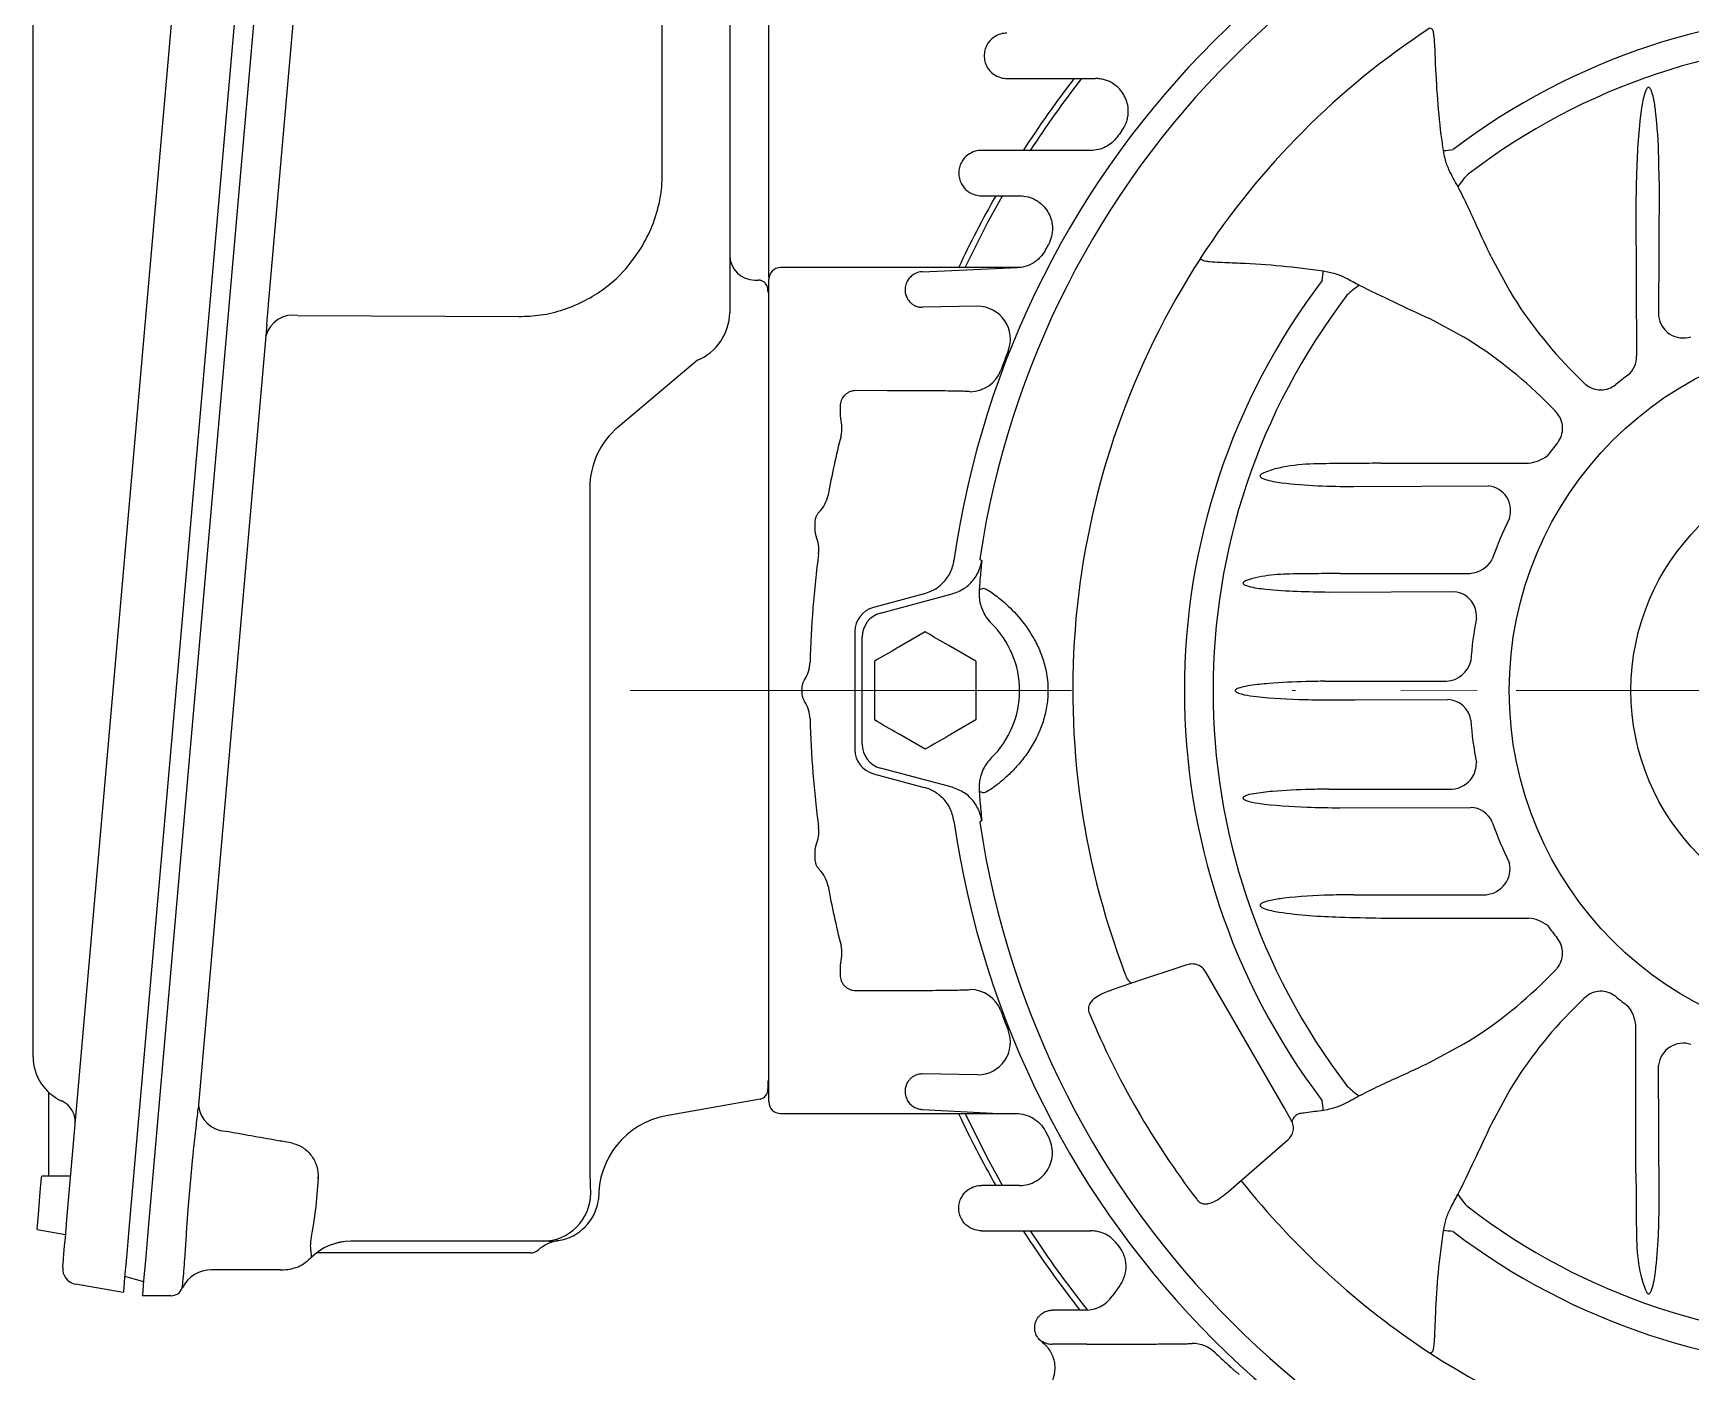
# Model space of a CAD drawing. Header units: millimetres. Extents: x -420 to 0, y 0 to 297.
# Drawn here: x -347.67 to -299.96, y 158.39 to 196.92 of the extents above; entities that cross this region are included whole.
import ezdxf

# ---------------------------------------------------------------- set-up
doc = ezdxf.new("R2010")
doc.units = ezdxf.units.MM
doc.header["$MEASUREMENT"] = 0
doc.linetypes.add('DASHDOT', pattern=[25.4, 12.7, -6.35, 0, -6.35])
doc.layers.add('CC', color=3, linetype='Continuous', lineweight=25)
doc.layers.add('LC', color=2, linetype='DASHDOT', lineweight=13)
for name, color, linetype in [('COM_ANEL_W22', 3, 'Continuous'), ('COTAS', 1, 'Continuous'), ('DEFLE', 3, 'Continuous')]:
    doc.layers.add(name, color=color, linetype=linetype)

# ---------------------------------------------------------------- blocks, each defined once
blk = doc.blocks.new('CATPA')
at = {"layer": 'CC', "linetype": 'Continuous'}
for p, q in [((129.538, 479.091), (132.086, 479.091)), ((131.951, 477.021), (128.803, 477.021)), ((128.803, 475.716), (129.905, 475.716)), ((148.312, 476.136), (148.294, 472.254)), ((147.639, 475.358), (147.658, 471.097)), ((143.479, 473.957), (144.014, 472.967)), ((129.807, 473.646), (123.023, 473.646)), ((142.692, 471.644), (141.702, 472.179)), ((145.852, 470.622), (146.131, 470.342)), ((126.092, 470.105), (125.185, 470.106)), ((124.737, 469.658), (124.737, 469.421)), ((145.316, 469.528), (145.037, 469.807)), ((140.3, 468.019), (144.551, 468.019)), ((139.523, 467.347), (143.404, 467.364)), ((124.01, 466.305), (124.01, 466.094)), ((128.758, 465.26), (128.812, 465.214)), ((139.132, 464.847), (142.859, 464.847)), ((127.161, 464.259), (125.694, 463.866)), ((125.903, 463.705), (127.958, 464.256)), ((128.738, 464.375), (128.859, 464.42)), ((138.804, 464.309), (142.4, 464.321)), ((125.161, 463.171), (125.161, 459.775)), ((125.37, 459.935), (125.37, 463.011)), ((127.186, 463.162), (126.454, 462.74)), ((128.648, 462.317), (127.917, 462.74)), ((123.637, 461.538), (123.637, 461.408)), ((138.691, 461.742), (139.554, 461.742)), ((138.691, 461.204), (139.554, 461.207)), ((128.648, 460.629), (127.917, 460.206)), ((127.186, 459.784), (126.454, 460.206)), ((125.694, 459.08), (127.161, 458.687)), ((127.958, 458.69), (125.903, 459.241)), ((128.859, 458.526), (128.738, 458.571)), ((138.804, 458.637), (142.353, 458.637)), ((139.132, 458.099), (142.883, 458.11)), ((128.812, 457.732), (128.758, 457.686)), ((124.01, 456.852), (124.01, 456.641)), ((139.523, 455.599), (143.331, 455.599)), ((140.3, 454.927), (144.551, 454.927)), ((124.737, 453.525), (124.737, 453.288)), ((134.715, 453.577), (133.123, 453.052)), ((137.523, 449.457), (135.263, 453.369)), ((145.037, 453.139), (145.316, 453.418)), ((125.185, 452.84), (126.092, 452.841)), ((133.123, 453.052), (132.57, 452.857)), ((146.131, 452.604), (145.852, 452.324)), ((147.639, 447.588), (147.639, 451.838)), ((141.702, 450.767), (142.692, 451.302)), ((148.312, 446.81), (148.294, 450.692)), ((144.014, 449.98), (143.479, 448.989)), ((137.713, 449.13), (137.523, 449.457)), ((123.023, 449.301), (129.807, 449.301)), ((137.74, 449.078), (137.713, 449.13)), ((135.916, 447.061), (137.624, 448.544)), ((129.905, 447.231), (128.803, 447.231)), ((128.803, 445.926), (131.951, 445.926)), ((132.788, 444.354), (132.571, 444.045)), ((131.797, 443.642), (130.845, 443.642)), ((131.84, 442.665), (133.065, 442.665))]:
    blk.add_line(p, q, dxfattribs=at)
at = {"layer": 'CC'}
for p, q in [((122.686, 449.635), (122.686, 473.308)), ((127.104, 473.53), (129.847, 473.646)), ((128.693, 472.534), (127.104, 472.506)), ((128.693, 450.412), (127.104, 450.44)), ((127.104, 449.416), (129.308, 449.301))]:
    blk.add_line(p, q, dxfattribs=at)
at = {"layer": 'CC', "linetype": 'Continuous'}
for radius in [10.191, 6.687]:
    blk.add_circle((154.186, 461.473), radius, dxfattribs=at)
for centre, radius, start, end in [((154.186, 461.473), 26.438, 98.1522, 171.8478), ((154.186, 461.473), 25.708, 98.4713, 171.5287), ((154.186, 461.473), 19.54, 52.8347, 127.1653), ((154.101, 461.577), 22.649, 123.1721, 147.0048), ((154.186, 461.473), 18.716, 52.5654, 127.4346), ((154.186, 461.473), 26.739, 142.9683, 143.4343), ((141.938, 480.102), 3.09, 273.0563, 278.2541), ((144.512, 474.649), 2.396, 135.2866, 146.291), ((154.186, 461.473), 26.739, 151.2922, 151.7167), ((154.285, 461.486), 22.852, 147.065, 200.8978), ((135.557, 473.721), 3.09, 351.7459, 356.9437), ((154.186, 461.473), 19.54, 142.8347, 217.1653), ((154.186, 461.473), 18.716, 142.5654, 217.4346), ((141.01, 471.147), 2.396, 123.709, 134.7134), ((154.592, 479.363), 12.361, 211.1595, 225), ((128.693, 471.589), 0.945, 338.3806, 89.973), ((149.002, 472.334), 0.712, 186.4282, 288.0142), ((136.296, 461.066), 12.361, 45, 58.8405), ((146.98, 471.076), 0.679, 310.4726, 1.7391), ((128.477, 471.021), 0.945, 270.0126, 339.6191), ((154.186, 461.473), 11.329, 126.668, 128.9731), ((123.846, 469.037), 0.945, 346.01, 16.0159), ((154.186, 461.473), 11.329, 141.0269, 143.332), ((144.443, 469.084), 1.07, 275.7695, 307.7835), ((123.461, 467.277), 0.945, 315.7117, 349.2932), ((143.324, 466.656), 0.712, 341.9858, 83.5718), ((154.186, 461.473), 11.329, 154.0173, 160.4803), ((123.182, 465.535), 0.945, 352.5452, 23.6856), ((142.804, 465.652), 0.807, 273.9171, 330.7922), ((142.352, 463.621), 0.701, 30.0332, 86.0723), ((127.186, 461.473), 2.717, 314.4654, 45.5346), ((122.928, 462.314), 0.945, 326.1307, 358.4504), ((122.928, 460.632), 0.945, 1.5496, 33.8693), ((142.301, 459.384), 0.749, 273.9732, 326.9692), ((142.871, 457.419), 0.691, 22.8655, 88.9966), ((154.186, 461.473), 26.438, 188.1522, 261.8478), ((154.186, 461.473), 25.708, 188.4713, 261.5287), ((154.186, 461.473), 11.329, 199.5197, 205.9827), ((123.182, 457.411), 0.945, 336.3144, 7.4548), ((123.461, 455.669), 0.945, 10.7068, 44.2883), ((143.265, 456.35), 0.754, 274.9665, 12.2392), ((144.443, 453.862), 1.07, 52.2165, 84.2305), ((154.186, 461.473), 11.329, 216.668, 218.9731), ((123.846, 453.909), 0.945, 343.9841, 13.99), ((133.376, 453.424), 0.449, 191.4222, 235.729), ((128.477, 451.926), 0.945, 20.3809, 89.9874), ((136.296, 461.88), 12.361, 301.1595, 315), ((154.592, 443.583), 12.361, 135, 148.8405), ((154.186, 461.473), 11.329, 231.0269, 233.332), ((146.574, 451.73), 1.07, 5.7695, 37.7835), ((154.186, 461.473), 24.132, 202.6568, 217.3432), ((128.693, 451.358), 0.945, 270.027, 21.6194), ((149.002, 450.612), 0.712, 71.9858, 173.5718), ((141.01, 451.799), 2.396, 225.2866, 236.291), ((135.557, 449.225), 3.09, 3.0563, 8.2541), ((138.051, 448.989), 0.323, 106.2902, 163.9457), ((154.186, 461.473), 26.739, 208.2833, 208.7078), ((154.473, 461.853), 23.256, 218.5098, 236.75), ((144.512, 448.297), 2.396, 213.709, 224.7134), ((154.186, 461.473), 18.716, 232.5654, 307.4346), ((141.938, 442.844), 3.09, 81.7459, 86.9437), ((154.186, 461.473), 19.54, 232.8347, 307.1653), ((134.874, 441.738), 0.945, 45.6206, 89.9903), ((154.186, 461.637), 22.919, 237.0526, 302.9811)]:
    blk.add_arc(centre, radius, start, end, dxfattribs=at)
for centre, major_axis, ratio, start_param, end_param in [((123.023, 473.308), (-0.239, 0.239), 0.999829, 5.497873, 7.068498), ((125.882, 463.17), (-0.572, 0.439), 0.997825, 5.629738, 6.936633), ((126.089, 463.011), (0.438, 0.571), 0.998914, 0.917349, 2.224244), ((125.882, 459.776), (-0.572, -0.439), 0.997825, 5.629738, 6.936633), ((126.089, 459.936), (-0.438, 0.571), 0.998914, 0.917349, 2.224244), ((123.023, 449.638), (-0.239, -0.239), 0.999829, 5.497873, 7.068498), ((131.797, 444.587), (-0.436, 0.838), 0.999891, 2.661672, 3.621514), ((131.825, 442.643), (2.033, 0), 0.010723, 1.563287, 2.073889)]:
    blk.add_ellipse(centre, major_axis=major_axis, ratio=ratio, start_param=start_param, end_param=end_param, dxfattribs=at)
for points, knots in [([(142.103, 477.017), (142.081, 477.168), (142.003, 477.707), (141.919, 478.635), (141.869, 479.594), (141.851, 480.204), (141.815, 480.439), (141.794, 480.491), (141.783, 480.504), (141.778, 480.507), (141.777, 480.508), (141.73, 480.547)], [0, 0, 0, 0, 0.128453, 0.458889, 0.789445, 0.950223, 0.984725, 0.99519, 0.998643, 0.999714, 1, 1, 1, 1]), ([(129.538, 480.396), (129.484, 480.396), (129.422, 480.389), (129.289, 480.35), (129.216, 480.317), (129.077, 480.213), (129.011, 480.14), (128.939, 480.005), (128.919, 479.956), (128.893, 479.852), (128.886, 479.797), (128.886, 479.689), (128.893, 479.634), (128.919, 479.531), (128.939, 479.481), (129.011, 479.346), (129.077, 479.273), (129.216, 479.169), (129.289, 479.136), (129.422, 479.097), (129.484, 479.091), (129.538, 479.091)], [0, 0, 0, 0, 0.125, 0.125, 0.25, 0.25, 0.375, 0.375, 0.4375, 0.4375, 0.5, 0.5, 0.5625, 0.5625, 0.625, 0.625, 0.75, 0.75, 0.875, 0.875, 1, 1, 1, 1]), ([(132.84, 477.577), (132.893, 477.647), (132.935, 477.723), (132.983, 477.845), (132.996, 477.887), (133.016, 477.972), (133.023, 478.015), (133.035, 478.145), (133.031, 478.234), (133.007, 478.362), (132.996, 478.404), (132.968, 478.487), (132.951, 478.528), (132.912, 478.606), (132.89, 478.643), (132.841, 478.715), (132.814, 478.75), (132.725, 478.847), (132.658, 478.902), (132.547, 478.972), (132.508, 478.992), (132.428, 479.027), (132.387, 479.042), (132.304, 479.066), (132.26, 479.075), (132.173, 479.087), (132.13, 479.091), (132.086, 479.091)], [0, 0, 0, 0, 0.125, 0.125, 0.1875, 0.1875, 0.25, 0.25, 0.375, 0.375, 0.4375, 0.4375, 0.5, 0.5, 0.5625, 0.5625, 0.625, 0.625, 0.75, 0.75, 0.8125, 0.8125, 0.875, 0.875, 0.9375, 0.9375, 1, 1, 1, 1]), ([(148.312, 476.136), (148.308, 476.36), (148.298, 477.034), (148.257, 477.836), (148.165, 478.473), (148.109, 478.691), (148.068, 478.788), (148.037, 478.822), (148.022, 478.831), (148.007, 478.835), (147.993, 478.833), (147.976, 478.823), (147.944, 478.788), (147.867, 478.613), (147.785, 478.146), (147.704, 477.418), (147.658, 476.438), (147.646, 475.752), (147.639, 475.358)], [0, 0, 0, 0, 0.107252, 0.321885, 0.383195, 0.413882, 0.429301, 0.432714, 0.435618, 0.43767, 0.439727, 0.442369, 0.447038, 0.462138, 0.532477, 0.672156, 0.811983, 1, 1, 1, 1]), ([(132.71, 477.403), (132.666, 477.343), (132.615, 477.29), (132.504, 477.196), (132.441, 477.154), (132.311, 477.089), (132.242, 477.063), (132.098, 477.029), (132.025, 477.021), (131.951, 477.021)], [0, 0, 0, 0, 0.25, 0.25, 0.5, 0.5, 0.75, 0.75, 1, 1, 1, 1]), ([(128.803, 477.021), (128.749, 477.021), (128.687, 477.014), (128.554, 476.975), (128.481, 476.942), (128.342, 476.838), (128.276, 476.765), (128.203, 476.63), (128.184, 476.581), (128.158, 476.477), (128.151, 476.422), (128.151, 476.314), (128.158, 476.259), (128.184, 476.156), (128.203, 476.106), (128.276, 475.971), (128.342, 475.898), (128.481, 475.794), (128.554, 475.761), (128.687, 475.722), (128.749, 475.716), (128.803, 475.716)], [0, 0, 0, 0, 0.125, 0.125, 0.25, 0.25, 0.375, 0.375, 0.4375, 0.4375, 0.5, 0.5, 0.5625, 0.5625, 0.625, 0.625, 0.75, 0.75, 0.875, 0.875, 1, 1, 1, 1]), ([(142.519, 475.978), (142.427, 476.139), (142.279, 476.399), (142.15, 476.752), (142.116, 476.939), (142.103, 477.017)], [0, 0, 0, 0, 0.485886, 0.788235, 1, 1, 1, 1]), ([(129.905, 475.716), (129.987, 475.716), (130.068, 475.705), (130.186, 475.674), (130.225, 475.661), (130.301, 475.63), (130.374, 475.594), (130.442, 475.549), (130.507, 475.5), (130.538, 475.473), (130.625, 475.387), (130.676, 475.323), (130.76, 475.182), (130.792, 475.107), (130.825, 474.989), (130.834, 474.949), (130.846, 474.868), (130.849, 474.828), (130.851, 474.706), (130.842, 474.623), (130.803, 474.466), (130.773, 474.389), (130.734, 474.317)], [0, 0, 0, 0, 0.125, 0.125, 0.1875, 0.1875, 0.25, 0.3125, 0.3125, 0.375, 0.375, 0.5, 0.5, 0.625, 0.625, 0.6875, 0.6875, 0.75, 0.75, 0.875, 0.875, 1, 1, 1, 1]), ([(143.479, 473.957), (143.34, 474.248), (143.109, 474.73), (142.81, 475.414), (142.616, 475.79), (142.519, 475.978)], [0, 0, 0, 0, 0.4330319, 0.7163975, 1, 1, 1, 1]), ([(130.639, 474.143), (130.599, 474.067), (130.549, 473.999), (130.461, 473.907), (130.429, 473.878), (130.363, 473.825), (130.328, 473.801), (130.22, 473.736), (130.14, 473.702), (129.977, 473.657), (129.893, 473.646), (129.807, 473.646)], [0, 0, 0, 0, 0.25, 0.25, 0.375, 0.375, 0.5, 0.5, 0.75, 0.75, 1, 1, 1, 1]), ([(135.105, 473.911), (135.153, 473.879), (135.155, 473.875), (135.17, 473.863), (135.2, 473.852), (135.272, 473.834), (135.427, 473.816), (135.759, 473.797), (136.446, 473.773), (137.44, 473.713), (138.242, 473.609), (138.642, 473.556)], [0, 0, 0, 0, 0.003177, 0.003999, 0.016256, 0.030684, 0.069329, 0.150862, 0.318478, 0.659271, 1, 1, 1, 1]), ([(127.104, 473.53), (127.03, 473.525), (126.958, 473.506), (126.856, 473.454), (126.823, 473.432), (126.762, 473.381), (126.733, 473.35), (126.68, 473.279), (126.657, 473.239), (126.621, 473.144), (126.608, 473.09), (126.605, 472.995), (126.607, 472.961), (126.619, 472.887), (126.629, 472.848), (126.666, 472.764), (126.692, 472.719), (126.751, 472.652), (126.774, 472.629), (126.827, 472.588), (126.857, 472.569), (126.891, 472.553)], [0, 0, 0, 0, 0.25, 0.25, 0.375, 0.375, 0.5, 0.5, 0.625, 0.625, 0.75, 0.75, 0.8125, 0.8125, 0.875, 0.875, 0.9375, 0.9375, 0.96875, 0.96875, 1, 1, 1, 1]), ([(138.642, 473.556), (138.759, 473.533), (138.985, 473.489), (139.332, 473.339), (139.556, 473.211), (139.68, 473.14)], [0, 0, 0, 0, 0.3203283, 0.6207253, 1, 1, 1, 1]), ([(139.68, 473.14), (140.005, 472.982), (140.676, 472.655), (141.352, 472.341), (141.702, 472.179)], [0, 0, 0, 0, 0.483304, 1, 1, 1, 1]), ([(126.891, 472.553), (126.928, 472.535), (126.965, 472.524), (127.036, 472.509), (127.071, 472.506), (127.104, 472.506)], [0, 0, 0, 0, 0.5, 0.5, 1, 1, 1, 1]), ([(124.857, 469.963), (124.819, 469.922), (124.789, 469.874), (124.748, 469.771), (124.737, 469.714), (124.737, 469.658)], [0, 0, 0, 0, 0.5, 0.5, 1, 1, 1, 1]), ([(125.185, 470.106), (125.155, 470.106), (125.124, 470.103), (125.065, 470.09), (125.035, 470.081), (124.979, 470.057), (124.952, 470.042), (124.902, 470.006), (124.878, 469.986), (124.857, 469.963)], [0, 0, 0, 0, 0.25, 0.25, 0.5, 0.5, 0.75, 0.75, 1, 1, 1, 1]), ([(128.478, 470.075), (128.476, 470.077), (128.458, 470.079), (128.394, 470.083), (128.347, 470.085), (128.255, 470.088), (128.22, 470.089), (128.144, 470.091), (128.103, 470.092), (127.971, 470.094), (127.871, 470.095), (127.645, 470.098), (127.523, 470.099), (127.265, 470.101), (127.129, 470.102), (126.842, 470.104), (126.695, 470.104), (126.397, 470.105), (126.246, 470.105), (126.092, 470.105)], [0, 0, 0, 0, 0.125, 0.125, 0.25, 0.25, 0.3125, 0.3125, 0.375, 0.375, 0.5, 0.5, 0.625, 0.625, 0.75, 0.75, 0.875, 0.875, 1, 1, 1, 1]), ([(146.131, 470.342), (146.153, 470.322), (146.232, 470.247), (146.399, 470.155), (146.631, 470.114), (146.867, 470.151), (146.996, 470.237), (147.06, 470.28)], [0, 0, 0, 0, 0.089494, 0.321307, 0.548396, 0.774104, 1, 1, 1, 1]), ([(145.378, 468.598), (145.393, 468.618), (145.455, 468.699), (145.527, 468.869), (145.54, 469.107), (145.472, 469.343), (145.368, 469.466), (145.316, 469.528)], [0, 0, 0, 0, 0.072907, 0.298964, 0.528379, 0.762845, 1, 1, 1, 1]), ([(140.3, 468.019), (140.076, 468.015), (139.547, 468.005), (138.715, 468.009), (137.809, 467.983), (137.184, 467.852), (136.873, 467.716), (136.839, 467.687), (136.827, 467.669), (136.824, 467.654), (136.827, 467.638), (136.838, 467.62), (136.878, 467.587), (137.08, 467.507), (137.627, 467.429), (138.485, 467.358), (139.177, 467.351), (139.523, 467.347)], [0, 0, 0, 0, 0.10712, 0.252099, 0.396847, 0.539067, 0.552517, 0.557673, 0.56015, 0.562653, 0.564781, 0.567535, 0.572564, 0.589535, 0.669973, 0.834903, 1, 1, 1, 1]), ([(124.137, 466.617), (124.117, 466.597), (124.099, 466.574), (124.068, 466.526), (124.054, 466.501), (124.032, 466.447), (124.024, 466.419), (124.013, 466.363), (124.01, 466.333), (124.01, 466.305)], [0, 0, 0, 0, 0.25, 0.25, 0.5, 0.5, 0.75, 0.75, 1, 1, 1, 1]), ([(124.01, 466.094), (124.01, 466.064), (124.013, 466.033), (124.026, 465.973), (124.035, 465.943), (124.048, 465.915)], [0, 0, 0, 0, 0.5, 0.5, 1, 1, 1, 1]), ([(127.616, 464.498), (127.68, 464.561), (127.839, 464.716), (127.968, 464.975), (128.004, 465.163), (128.015, 465.222)], [0, 0, 0, 0, 0.3204385, 0.7857, 1, 1, 1, 1]), ([(127.958, 464.256), (128.081, 464.302), (128.327, 464.394), (128.612, 464.678), (128.764, 464.968), (128.8, 465.156), (128.812, 465.214)], [0, 0, 0, 0, 0.28737, 0.577295, 0.867688, 1, 1, 1, 1]), ([(128.812, 465.214), (128.812, 465.214), (128.803, 465.121), (128.782, 464.873), (128.755, 464.568), (128.738, 464.375)], [0, 0, 0, 0, 0.002576, 0.372308, 1, 1, 1, 1]), ([(139.132, 464.847), (138.952, 464.844), (138.529, 464.836), (137.864, 464.837), (137.14, 464.812), (136.639, 464.718), (136.383, 464.62), (136.351, 464.598), (136.338, 464.583), (136.333, 464.573), (136.332, 464.562), (136.336, 464.552), (136.347, 464.536), (136.397, 464.503), (136.612, 464.438), (137.423, 464.334), (138.198, 464.32), (138.804, 464.309)], [0, 0, 0, 0, 0.100775, 0.236701, 0.372462, 0.506454, 0.519083, 0.525418, 0.527779, 0.530161, 0.531872, 0.533581, 0.536267, 0.542797, 0.566541, 0.66073, 1, 1, 1, 1]), ([(127.161, 464.259), (127.286, 464.304), (127.449, 464.364), (127.584, 464.472), (127.616, 464.498)], [0, 0, 0, 0, 0.76057, 1, 1, 1, 1]), ([(128.738, 464.375), (128.736, 464.318), (128.731, 464.203), (128.751, 464.055), (128.771, 463.973), (128.775, 463.956)], [0, 0, 0, 0, 0.440525, 0.883566, 1, 1, 1, 1]), ([(128.859, 464.42), (128.874, 464.418), (128.905, 464.413), (129.024, 464.347), (129.193, 464.233), (129.465, 464.02), (129.863, 463.64), (130.257, 463.103), (130.503, 462.599), (130.681, 462.067), (130.735, 461.571), (130.7, 461.088), (130.633, 460.733), (130.509, 460.37), (130.344, 460.019), (130.143, 459.687), (129.88, 459.346), (129.607, 459.06), (129.354, 458.837), (129.148, 458.681), (128.946, 458.55), (128.893, 458.535), (128.859, 458.526)], [0, 0, 0, 0, 0.0471658, 0.0943259, 0.1405793, 0.1868223, 0.2723199, 0.3521973, 0.3935034, 0.4347882, 0.5094166, 0.527634, 0.5681641, 0.6087125, 0.6353393, 0.6802344, 0.7251496, 0.7748942, 0.8246582, 0.871035, 0.9174218, 1, 1, 1, 1]), ([(128.775, 463.956), (128.819, 463.831), (128.89, 463.629), (129.034, 463.472), (129.089, 463.412)], [0, 0, 0, 0, 0.619231, 1, 1, 1, 1]), ([(127.917, 462.74), (127.9, 462.75), (127.653, 462.892), (127.411, 463.032), (127.186, 463.162)], [0, 0, 0, 0, 0.070215, 1, 1, 1, 1]), ([(126.454, 462.74), (126.437, 462.73), (126.19, 462.587), (125.948, 462.447), (125.723, 462.317)], [0, 0, 0, 0, 0.070215, 1, 1, 1, 1]), ([(125.723, 462.317), (125.723, 462.114), (125.723, 461.836), (125.723, 461.55), (125.723, 461.473)], [0, 0, 0, 0, 0.731366, 1, 1, 1, 1]), ([(128.648, 462.317), (128.648, 462.114), (128.648, 461.836), (128.648, 461.55), (128.648, 461.473)], [0, 0, 0, 0, 0.731366, 1, 1, 1, 1]), ([(123.673, 461.714), (123.661, 461.686), (123.652, 461.657), (123.64, 461.598), (123.637, 461.568), (123.637, 461.538)], [0, 0, 0, 0, 0.5, 0.5, 1, 1, 1, 1]), ([(123.637, 461.409), (123.637, 461.378), (123.64, 461.348), (123.652, 461.289), (123.661, 461.26), (123.673, 461.232)], [0, 0, 0, 0, 0.5, 0.5, 1, 1, 1, 1]), ([(125.723, 461.473), (125.723, 461.261), (125.723, 460.975), (125.723, 460.7), (125.723, 460.629)], [0, 0, 0, 0, 0.7424491, 1, 1, 1, 1]), ([(128.648, 461.473), (128.648, 461.261), (128.648, 460.975), (128.648, 460.7), (128.648, 460.629)], [0, 0, 0, 0, 0.742449, 1, 1, 1, 1]), ([(138.691, 461.742), (138.512, 461.74), (137.972, 461.733), (137.252, 461.699), (136.624, 461.637), (136.314, 461.58), (136.172, 461.537), (136.122, 461.502), (136.111, 461.486), (136.108, 461.475), (136.11, 461.463), (136.118, 461.45), (136.146, 461.425), (136.286, 461.366), (136.889, 461.267), (137.724, 461.219), (138.441, 461.208), (138.691, 461.204)], [0, 0, 0, 0, 0.102882, 0.308702, 0.411625, 0.463116, 0.488959, 0.495449, 0.497652, 0.499878, 0.501806, 0.504204, 0.508512, 0.522781, 0.589924, 0.856672, 1, 1, 1, 1]), ([(126.454, 460.206), (126.437, 460.216), (126.19, 460.359), (125.948, 460.499), (125.723, 460.629)], [0, 0, 0, 0, 0.070215, 1, 1, 1, 1]), ([(127.917, 460.206), (127.9, 460.196), (127.653, 460.054), (127.411, 459.914), (127.186, 459.784)], [0, 0, 0, 0, 0.070215, 1, 1, 1, 1]), ([(129.089, 459.534), (129.002, 459.433), (128.863, 459.271), (128.799, 459.067), (128.775, 458.99)], [0, 0, 0, 0, 0.619379, 1, 1, 1, 1]), ([(128.775, 458.99), (128.764, 458.938), (128.731, 458.791), (128.735, 458.657), (128.738, 458.571)], [0, 0, 0, 0, 0.349933, 1, 1, 1, 1]), ([(127.616, 458.448), (127.525, 458.515), (127.384, 458.618), (127.219, 458.669), (127.161, 458.687)], [0, 0, 0, 0, 0.650286, 1, 1, 1, 1]), ([(128.812, 457.732), (128.8, 457.79), (128.764, 457.978), (128.612, 458.269), (128.327, 458.552), (128.081, 458.644), (127.958, 458.69)], [0, 0, 0, 0, 0.132312, 0.422705, 0.71263, 1, 1, 1, 1]), ([(128.738, 458.571), (128.755, 458.378), (128.782, 458.073), (128.803, 457.825), (128.812, 457.732), (128.812, 457.732)], [0, 0, 0, 0, 0.627692, 0.997424, 1, 1, 1, 1]), ([(138.804, 458.637), (138.624, 458.635), (138.085, 458.627), (137.362, 458.597), (136.74, 458.523), (136.458, 458.472), (136.362, 458.421), (136.344, 458.406), (136.335, 458.393), (136.332, 458.382), (136.334, 458.37), (136.341, 458.357), (136.369, 458.333), (136.511, 458.274), (137.118, 458.172), (138.025, 458.117), (138.813, 458.104), (139.132, 458.099)], [0, 0, 0, 0, 0.100867, 0.302663, 0.403592, 0.454205, 0.460159, 0.464811, 0.466949, 0.469109, 0.470964, 0.473295, 0.477507, 0.491557, 0.557875, 0.821364, 1, 1, 1, 1]), ([(128.015, 457.724), (127.984, 457.852), (127.921, 458.108), (127.743, 458.337), (127.63, 458.436), (127.616, 458.448)], [0, 0, 0, 0, 0.466151, 0.932316, 1, 1, 1, 1]), ([(124.048, 457.032), (124.035, 457.003), (124.026, 456.974), (124.013, 456.914), (124.01, 456.882), (124.01, 456.852)], [0, 0, 0, 0, 0.5, 0.5, 1, 1, 1, 1]), ([(124.01, 456.641), (124.01, 456.584), (124.021, 456.526), (124.054, 456.446), (124.067, 456.42), (124.099, 456.372), (124.117, 456.349), (124.137, 456.329)], [0, 0, 0, 0, 0.5, 0.5, 0.75, 0.75, 1, 1, 1, 1]), ([(139.523, 455.599), (139.299, 455.596), (138.625, 455.586), (137.823, 455.544), (137.185, 455.452), (136.968, 455.397), (136.871, 455.355), (136.837, 455.324), (136.827, 455.309), (136.824, 455.295), (136.826, 455.281), (136.836, 455.263), (136.871, 455.231), (137.046, 455.154), (137.513, 455.072), (138.241, 454.991), (139.22, 454.945), (139.907, 454.934), (140.3, 454.927)], [0, 0, 0, 0, 0.107252, 0.321885, 0.383195, 0.413882, 0.429301, 0.432714, 0.435618, 0.43767, 0.439727, 0.442369, 0.447038, 0.462138, 0.532477, 0.672156, 0.811983, 1, 1, 1, 1]), ([(145.316, 453.418), (145.337, 453.44), (145.412, 453.519), (145.504, 453.686), (145.544, 453.919), (145.508, 454.154), (145.421, 454.283), (145.378, 454.348)], [0, 0, 0, 0, 0.089494, 0.321307, 0.548396, 0.774104, 1, 1, 1, 1]), ([(124.737, 453.288), (124.737, 453.26), (124.74, 453.232), (124.75, 453.177), (124.758, 453.15), (124.779, 453.098), (124.791, 453.073), (124.821, 453.026), (124.838, 453.003), (124.857, 452.983)], [0, 0, 0, 0, 0.25, 0.25, 0.5, 0.5, 0.75, 0.75, 1, 1, 1, 1]), ([(135.263, 453.369), (135.233, 453.412), (135.172, 453.499), (135.031, 453.584), (134.869, 453.617), (134.767, 453.591), (134.715, 453.577)], [0, 0, 0, 0, 0.233672, 0.476739, 0.734485, 1, 1, 1, 1]), ([(124.857, 452.983), (124.878, 452.96), (124.901, 452.94), (124.951, 452.905), (124.978, 452.89), (125.035, 452.865), (125.064, 452.856), (125.124, 452.843), (125.155, 452.84), (125.185, 452.84)], [0, 0, 0, 0, 0.25, 0.25, 0.5, 0.5, 0.75, 0.75, 1, 1, 1, 1]), ([(126.092, 452.841), (126.246, 452.841), (126.398, 452.841), (126.623, 452.842), (126.698, 452.842), (126.845, 452.842), (126.917, 452.843), (127.13, 452.844), (127.266, 452.845), (127.528, 452.847), (127.649, 452.848), (127.816, 452.85), (127.869, 452.851), (127.97, 452.852), (128.018, 452.853), (128.151, 452.855), (128.225, 452.857), (128.317, 452.86), (128.345, 452.861), (128.391, 452.863), (128.411, 452.864), (128.459, 452.867), (128.476, 452.869), (128.478, 452.871)], [0, 0, 0, 0, 0.125, 0.125, 0.1875, 0.1875, 0.25, 0.25, 0.375, 0.375, 0.5, 0.5, 0.5625, 0.5625, 0.625, 0.625, 0.75, 0.75, 0.8125, 0.8125, 0.875, 0.875, 1, 1, 1, 1]), ([(132.57, 452.857), (132.542, 452.848), (132.388, 452.795), (132.171, 452.702), (131.978, 452.55), (131.901, 452.427), (131.882, 452.344), (131.882, 452.275), (131.893, 452.224), (131.911, 452.188), (131.916, 452.177)], [0, 0, 0, 0, 0.080999, 0.448352, 0.660882, 0.784162, 0.864648, 0.894605, 0.968773, 1, 1, 1, 1]), ([(147.06, 452.666), (147.041, 452.681), (146.96, 452.743), (146.79, 452.815), (146.552, 452.827), (146.316, 452.76), (146.193, 452.656), (146.131, 452.604)], [0, 0, 0, 0, 0.072907, 0.298964, 0.528379, 0.762845, 1, 1, 1, 1]), ([(127.104, 450.44), (127.071, 450.44), (127.036, 450.437), (126.965, 450.423), (126.928, 450.411), (126.891, 450.393)], [0, 0, 0, 0, 0.5, 0.5, 1, 1, 1, 1]), ([(141.702, 450.767), (141.411, 450.627), (140.929, 450.396), (140.245, 450.098), (139.868, 449.903), (139.68, 449.806)], [0, 0, 0, 0, 0.4330319, 0.7163975, 1, 1, 1, 1]), ([(126.891, 450.393), (126.857, 450.377), (126.826, 450.358), (126.773, 450.316), (126.75, 450.294), (126.711, 450.249), (126.695, 450.227), (126.667, 450.182), (126.656, 450.161), (126.629, 450.098), (126.619, 450.058), (126.607, 449.985), (126.605, 449.951), (126.608, 449.856), (126.622, 449.802), (126.657, 449.707), (126.681, 449.667), (126.759, 449.56), (126.822, 449.51), (126.924, 449.457), (126.959, 449.444), (127.013, 449.429), (127.031, 449.425), (127.067, 449.42), (127.086, 449.418), (127.104, 449.416)], [0, 0, 0, 0, 0.03125, 0.03125, 0.0625, 0.0625, 0.09375, 0.09375, 0.125, 0.125, 0.1875, 0.1875, 0.25, 0.25, 0.375, 0.375, 0.5, 0.5, 0.75, 0.75, 0.875, 0.875, 0.9375, 0.9375, 1, 1, 1, 1]), ([(139.68, 449.806), (139.52, 449.715), (139.26, 449.567), (138.907, 449.437), (138.719, 449.404), (138.642, 449.39)], [0, 0, 0, 0, 0.485886, 0.788235, 1, 1, 1, 1]), ([(129.807, 449.301), (129.893, 449.301), (129.976, 449.289), (130.099, 449.255), (130.139, 449.241), (130.217, 449.208), (130.255, 449.189), (130.364, 449.124), (130.431, 449.07), (130.548, 448.948), (130.599, 448.879), (130.639, 448.803)], [0, 0, 0, 0, 0.25, 0.25, 0.375, 0.375, 0.5, 0.5, 0.75, 0.75, 1, 1, 1, 1]), ([(137.624, 448.544), (137.643, 448.561), (137.698, 448.611), (137.762, 448.721), (137.796, 448.875), (137.772, 448.978), (137.761, 449.029)], [0, 0, 0, 0, 0.153825, 0.443657, 0.723132, 1, 1, 1, 1]), ([(137.761, 449.029), (137.758, 449.038), (137.753, 449.051), (137.746, 449.067), (137.742, 449.074), (137.74, 449.078)], [0, 0, 0, 0, 0.466016, 0.727831, 1, 1, 1, 1]), ([(138.642, 449.39), (138.475, 449.366), (138.248, 449.333), (138.021, 449.306), (137.96, 449.299)], [0, 0, 0, 0, 0.7329252, 1, 1, 1, 1]), ([(142.519, 446.968), (142.677, 447.292), (143.004, 447.963), (143.317, 448.64), (143.479, 448.989)], [0, 0, 0, 0, 0.483304, 1, 1, 1, 1]), ([(129.905, 447.231), (129.987, 447.231), (130.068, 447.241), (130.186, 447.272), (130.225, 447.286), (130.301, 447.316), (130.374, 447.352), (130.442, 447.397), (130.507, 447.446), (130.538, 447.473), (130.625, 447.559), (130.676, 447.623), (130.76, 447.764), (130.792, 447.839), (130.825, 447.957), (130.834, 447.997), (130.846, 448.078), (130.849, 448.118), (130.851, 448.24), (130.842, 448.323), (130.803, 448.481), (130.773, 448.557), (130.734, 448.629)], [0, 0, 0, 0, 0.125, 0.125, 0.1875, 0.1875, 0.25, 0.3125, 0.3125, 0.375, 0.375, 0.5, 0.5, 0.625, 0.625, 0.6875, 0.6875, 0.75, 0.75, 0.875, 0.875, 1, 1, 1, 1]), ([(147.639, 447.588), (147.644, 447.363), (147.654, 446.835), (147.649, 446.003), (147.676, 445.096), (147.807, 444.472), (147.943, 444.16), (147.972, 444.126), (147.99, 444.115), (148.005, 444.111), (148.021, 444.114), (148.039, 444.125), (148.072, 444.165), (148.151, 444.368), (148.23, 444.914), (148.301, 445.772), (148.308, 446.464), (148.312, 446.81)], [0, 0, 0, 0, 0.10712, 0.252099, 0.396847, 0.539067, 0.552517, 0.557673, 0.56015, 0.562653, 0.564781, 0.567535, 0.572564, 0.589535, 0.669973, 0.834903, 1, 1, 1, 1]), ([(128.803, 445.926), (128.749, 445.926), (128.687, 445.932), (128.554, 445.971), (128.481, 446.004), (128.342, 446.108), (128.276, 446.181), (128.203, 446.316), (128.184, 446.366), (128.158, 446.469), (128.151, 446.524), (128.151, 446.632), (128.158, 446.687), (128.184, 446.791), (128.203, 446.84), (128.276, 446.975), (128.342, 447.048), (128.481, 447.152), (128.554, 447.185), (128.687, 447.224), (128.749, 447.231), (128.803, 447.231)], [0, 0, 0, 0, 0.125, 0.125, 0.25, 0.25, 0.375, 0.375, 0.4375, 0.4375, 0.5, 0.5, 0.5625, 0.5625, 0.625, 0.625, 0.75, 0.75, 0.875, 0.875, 1, 1, 1, 1]), ([(135, 446.835), (135.018, 446.811), (135.054, 446.763), (135.115, 446.728), (135.193, 446.701), (135.261, 446.698), (135.378, 446.714), (135.604, 446.798), (135.785, 446.951), (135.916, 447.061)], [0, 0, 0, 0, 0.077383, 0.156277, 0.183513, 0.308729, 0.345913, 0.528798, 1, 1, 1, 1]), ([(142.103, 445.929), (142.125, 446.046), (142.169, 446.272), (142.32, 446.619), (142.448, 446.843), (142.519, 446.968)], [0, 0, 0, 0, 0.3203283, 0.6207253, 1, 1, 1, 1]), ([(132.71, 445.544), (132.666, 445.603), (132.615, 445.656), (132.504, 445.751), (132.441, 445.792), (132.311, 445.857), (132.242, 445.883), (132.098, 445.917), (132.025, 445.926), (131.951, 445.926)], [0, 0, 0, 0, 0.25, 0.25, 0.5, 0.5, 0.75, 0.75, 1, 1, 1, 1]), ([(141.721, 442.404), (141.78, 442.44), (141.784, 442.443), (141.796, 442.457), (141.807, 442.487), (141.824, 442.56), (141.842, 442.714), (141.862, 443.047), (141.885, 443.734), (141.945, 444.728), (142.05, 445.529), (142.103, 445.929)], [0, 0, 0, 0, 0.003177, 0.003999, 0.016256, 0.030684, 0.069329, 0.150862, 0.318478, 0.659271, 1, 1, 1, 1]), ([(132.71, 445.544), (132.83, 445.382), (132.876, 445.295), (132.924, 445.155), (132.936, 445.106), (132.953, 445.01), (132.958, 444.961), (132.959, 444.862), (132.956, 444.812), (132.943, 444.715), (132.932, 444.667), (132.903, 444.573), (132.885, 444.526), (132.841, 444.437), (132.816, 444.395), (132.788, 444.354)], [0, 0, 0, 0, 0.25, 0.25, 0.375, 0.375, 0.5, 0.5, 0.625, 0.625, 0.75, 0.75, 0.875, 0.875, 1, 1, 1, 1]), ([(130.54, 442.732), (130.499, 442.762), (130.46, 442.801), (130.395, 442.896), (130.369, 442.952), (130.338, 443.073), (130.334, 443.137), (130.35, 443.262), (130.37, 443.322), (130.426, 443.427), (130.463, 443.472), (130.54, 443.544), (130.582, 443.571), (130.664, 443.611), (130.704, 443.623), (130.778, 443.639), (130.813, 443.642), (130.845, 443.642)], [0, 0, 0, 0, 0.125, 0.125, 0.25, 0.25, 0.375, 0.375, 0.5, 0.5, 0.625, 0.625, 0.75, 0.75, 0.875, 0.875, 1, 1, 1, 1]), ([(130.54, 442.732), (130.588, 442.695), (130.633, 442.654), (130.713, 442.565), (130.749, 442.515), (130.812, 442.412), (130.837, 442.357), (130.879, 442.244), (130.894, 442.185), (130.913, 442.066), (130.917, 442.006), (130.913, 441.885), (130.905, 441.824), (130.864, 441.648), (130.814, 441.535), (130.744, 441.435)], [0, 0, 0, 0, 0.125, 0.125, 0.25, 0.25, 0.375, 0.375, 0.5, 0.5, 0.625, 0.625, 0.75, 0.75, 1, 1, 1, 1]), ([(130.552, 442.74), (130.553, 442.741), (130.558, 442.739), (130.577, 442.73), (130.59, 442.723), (130.629, 442.705), (130.654, 442.694), (130.708, 442.678), (130.729, 442.673), (130.779, 442.665), (130.808, 442.662), (130.845, 442.662)], [0, 0, 0, 0, 0.25, 0.25, 0.5, 0.5, 0.75, 0.75, 0.875, 0.875, 1, 1, 1, 1]), ([(133.065, 442.665), (133.147, 442.665), (133.228, 442.665), (133.391, 442.665), (133.473, 442.666), (133.712, 442.666), (133.867, 442.667), (134.017, 442.668)], [0, 0, 0, 0, 0.25, 0.25, 0.5, 0.5, 1, 1, 1, 1]), ([(134.017, 442.668), (134.076, 442.668), (134.134, 442.668), (134.246, 442.669), (134.299, 442.67), (134.401, 442.671), (134.449, 442.671), (134.539, 442.673), (134.581, 442.673), (134.658, 442.675), (134.693, 442.675), (134.755, 442.677), (134.781, 442.678), (134.848, 442.68), (134.872, 442.682), (134.874, 442.683)], [0, 0, 0, 0, 0.125, 0.125, 0.25, 0.25, 0.375, 0.375, 0.5, 0.5, 0.625, 0.625, 0.75, 0.75, 1, 1, 1, 1]), ([(135.535, 442.414), (135.584, 442.366), (135.633, 442.32), (135.726, 442.232), (135.771, 442.19), (135.855, 442.113), (135.894, 442.077), (135.967, 442.011), (136.001, 441.981), (136.061, 441.928), (136.088, 441.905), (136.134, 441.865), (136.154, 441.849), (136.203, 441.809), (136.22, 441.797), (136.223, 441.798)], [0, 0, 0, 0, 0.125, 0.125, 0.25, 0.25, 0.375, 0.375, 0.5, 0.5, 0.625, 0.625, 0.75, 0.75, 1, 1, 1, 1])]:
    blk.add_open_spline(points, degree=3, knots=knots, dxfattribs=at)
for points in [[(129.571, 471.24), (129.501, 471.06), (129.432, 470.877), (129.363, 470.691)], [(124.737, 469.422), (124.737, 469.38), (124.743, 469.338), (124.755, 469.298)], [(124.763, 468.809), (124.622, 468.243), (124.498, 467.674), (124.389, 467.102)], [(124.119, 465.412), (123.983, 464.376), (123.901, 463.333), (123.873, 462.288)], [(123.713, 461.787), (123.697, 461.764), (123.684, 461.739), (123.673, 461.714)], [(123.673, 461.232), (123.684, 461.207), (123.697, 461.182), (123.713, 461.159)], [(123.873, 460.658), (123.901, 459.613), (123.983, 458.57), (124.119, 457.534)], [(124.389, 455.844), (124.498, 455.272), (124.622, 454.703), (124.763, 454.137)], [(124.755, 453.648), (124.743, 453.608), (124.737, 453.566), (124.737, 453.525)], [(129.363, 452.255), (129.432, 452.069), (129.501, 451.886), (129.571, 451.706)], [(130.54, 442.732), (130.542, 442.733), (130.544, 442.734), (130.546, 442.736)], [(130.546, 442.736), (130.548, 442.737), (130.55, 442.739), (130.552, 442.74)]]:
    blk.add_open_spline(points, degree=3, dxfattribs=at)
at = {"layer": 'COM_ANEL_W22', "linetype": 'Continuous'}
for p, q in [((139.554, 461.742), (142.194, 461.742)), ((139.554, 461.207), (142.229, 461.216))]:
    blk.add_line(p, q, dxfattribs=at)
for centre, radius, start, end in [((142.352, 463.621), 0.701, 354.628, 30.0332), ((142.141, 462.511), 0.771, 273.8884, 345.8833), ((142.2, 460.52), 0.696, 8.4767, 87.6172), ((154.186, 461.473), 11.329, 184.303, 190.5917), ((142.301, 459.384), 0.749, 326.9692, 0.5206)]:
    blk.add_arc(centre, radius, start, end, dxfattribs=at)
at = {"layer": 'COM_ANEL_W22'}
blk.add_arc((154.186, 461.473), 11.329, 169.4083, 175.697, dxfattribs=at)
at = {"layer": 'COTAS'}
blk.add_line((122.686, 474.31), (122.686, 504.068), dxfattribs=at)
at = {"layer": 'DEFLE', "linetype": 'Continuous'}
for p, q in [((128.989, 474.951), (129.413, 475.716)), ((128.333, 473.646), (128.989, 474.951)), ((129.013, 447.95), (128.333, 449.301)), ((129.413, 447.231), (129.013, 447.95))]:
    blk.add_line(p, q, dxfattribs=at)
for radius, start, end in [(28.744, 142.1994, 147.2551), (28.575, 141.9364, 147.0372), (28.744, 150.2973, 154.9453), (28.744, 205.0547, 209.7027), (28.744, 212.7449, 218.3419), (28.575, 212.9628, 218.6054)]:
    blk.add_arc((154.186, 461.473), radius, start, end, dxfattribs=at)
at = {"layer": 'LC'}
for p, q in [((118.698, 461.473), (189.674, 461.473)), ((140.872, 461.47), (143.066, 461.476)), ((140.875, 461.47), (143.069, 461.476))]:
    blk.add_line(p, q, dxfattribs=at)
blk = doc.blocks.new('CXLIG')
at = {"layer": 'CC', "linetype": 'Continuous'}
for p, q in [((102.484, 446.255), (106.692, 494.356)), ((108.496, 494.32), (104.266, 445.977)), ((104.823, 445.887), (109.06, 494.315)), ((108.287, 472.591), (109.871, 490.701)), ((101.511, 450.935), (101.511, 486.275)), ((121.561, 486.438), (121.561, 472.347)), ((119.618, 479.712), (119.616, 485.787)), ((119.618, 477.012), (119.618, 479.712)), ((119.618, 476.337), (119.618, 477.012)), ((122.281, 473.286), (122.386, 473.286)), ((108.238, 472.009), (106.263, 449.432)), ((120.636, 470.98), (118.345, 469.058)), ((117.534, 467.305), (117.538, 447.468)), ((101.961, 448.094), (101.961, 449.909)), ((122.434, 449.715), (119.728, 449.238)), ((101.961, 447.498), (101.961, 448.094)), ((105.978, 446.545), (106.109, 448.045)), ((101.706, 446.913), (101.727, 447.154)), ((101.727, 447.154), (101.744, 447.346)), ((101.744, 447.346), (101.754, 447.465)), ((101.754, 447.465), (101.757, 447.498)), ((102.593, 447.498), (101.757, 447.498)), ((109.711, 447.436), (109.645, 446.627)), ((109.709, 447.436), (109.712, 447.482)), ((109.711, 447.436), (109.709, 447.436)), ((109.713, 447.482), (109.711, 447.436)), ((101.661, 446.396), (101.683, 446.65)), ((101.683, 446.65), (101.706, 446.913)), ((109.645, 446.627), (109.573, 446.082)), ((101.623, 445.962), (101.642, 446.182)), ((101.642, 446.182), (101.661, 446.396)), ((102.46, 445.985), (102.484, 446.255)), ((105.929, 445.862), (105.978, 446.545)), ((101.623, 445.962), (102.446, 445.817)), ((102.417, 445.485), (102.438, 445.725)), ((102.438, 445.725), (102.46, 445.985)), ((104.266, 445.977), (104.235, 445.619)), ((104.792, 445.529), (104.823, 445.887)), ((116.169, 445.625), (110.655, 445.625)), ((116.295, 445.625), (116.169, 445.625)), ((116.349, 445.625), (116.295, 445.625)), ((116.625, 445.643), (116.627, 445.642)), ((102.383, 445.104), (102.398, 445.276)), ((102.398, 445.276), (102.417, 445.485)), ((104.205, 445.275), (104.177, 444.959)), ((104.235, 445.619), (104.205, 445.275)), ((104.734, 444.868), (104.762, 445.185)), ((104.762, 445.185), (104.792, 445.529)), ((109.5, 445.338), (109.512, 445.208)), ((109.625, 445.255), (109.507, 445.147)), ((109.512, 445.208), (109.507, 445.147)), ((109.507, 445.147), (109.507, 445.147)), ((109.666, 445.287), (109.625, 445.255)), ((111.878, 445.287), (109.666, 445.287)), ((115.823, 445.287), (111.878, 445.287)), ((115.823, 445.287), (111.878, 445.287)), ((102.363, 444.871), (102.365, 444.897)), ((102.365, 444.897), (102.372, 444.976)), ((102.372, 444.976), (102.383, 445.104)), ((104.153, 444.682), (104.133, 444.454)), ((104.177, 444.959), (104.153, 444.682)), ((104.71, 444.591), (104.734, 444.868)), ((108.558, 444.803), (106.648, 444.803)), ((108.634, 444.803), (108.558, 444.803)), ((104.106, 444.146), (102.733, 444.388)), ((104.118, 444.285), (104.109, 444.181)), ((104.133, 444.454), (104.118, 444.285)), ((104.698, 444.461), (104.147, 444.608)), ((104.666, 444.091), (104.675, 444.195)), ((104.675, 444.195), (104.69, 444.364)), ((104.69, 444.364), (104.71, 444.591)), ((104.109, 444.181), (104.106, 444.146)), ((104.663, 444.056), (104.666, 444.091)), ((105.483, 444.056), (104.663, 444.056))]:
    blk.add_line(p, q, dxfattribs=at)
at = {"layer": 'CC'}
for p, q in [((122.686, 450.288), (122.686, 472.859)), ((109.133, 472.271), (115.491, 472.239))]:
    blk.add_line(p, q, dxfattribs=at)
at = {"layer": 'CC', "linetype": 'Continuous'}
for centre, radius, start, end in [((122.281, 474.006), 0.72, 180, 270), ((120.041, 472.379), 1.52, 293.025, 358.7851), ((108.999, 471.463), 0.819, 80.5947, 164.7376), ((102.907, 450.935), 1.396, 180.006, 245.8595), ((102.051, 449.05), 0.675, 355, 65), ((107.08, 449.606), 0.811, 184.62, 267.7918), ((120.17, 446.896), 2.384, 100.692, 181.6913), ((116.168, 447.019), 1.394, 270.0393, 0.0393), ((116.406, 447.02), 1.395, 279.12, 352), ((110.655, 444.005), 1.62, 90.0171, 135.1423), ((110.655, 444.005), 1.62, 90.0001, 135.143), ((116.814, 444.488), 1.17, 99.2831, 131.0767), ((116.812, 444.487), 1.17, 99.12, 131.0087), ((115.823, 445.625), 0.338, 270, 311.0768), ((102.811, 444.832), 0.45, 175, 260), ((106.648, 443.858), 0.945, 90, 152.8742), ((105.483, 444.393), 0.338, 270, 338.4527)]:
    blk.add_arc(centre, radius, start, end, dxfattribs=at)
for centre, major_axis, ratio, start_param, end_param in [((119.846, 467.275), (1.648, -1.647), 0.984149, 3.054145, 3.921569), ((117.562, 447.47), (0, 0.45), 0.052623, 1.575358, 3.141593)]:
    blk.add_ellipse(centre, major_axis=major_axis, ratio=ratio, start_param=start_param, end_param=end_param, dxfattribs=at)
for points, knots in [([(119.003, 474.197), (119.121, 474.412), (119.36, 474.849), (119.556, 475.538), (119.616, 476.043), (119.618, 476.297), (119.618, 476.337)], [0, 0, 0, 0, 0.3257182, 0.6618332, 0.9467069, 1, 1, 1, 1]), ([(115.491, 472.239), (115.699, 472.248), (116.136, 472.265), (116.786, 472.425), (117.4, 472.681), (117.943, 473.023), (118.509, 473.498), (118.816, 473.932), (119.003, 474.197)], [0, 0, 0, 0, 0.148691, 0.311963, 0.475234, 0.622119, 0.769002, 1, 1, 1, 1]), ([(122.686, 472.859), (122.686, 472.859), (122.662, 472.971), (122.659, 473.011), (122.655, 473.054), (122.646, 473.094), (122.629, 473.139), (122.591, 473.198), (122.524, 473.254), (122.449, 473.282), (122.402, 473.285), (122.386, 473.286)], [0, 0, 0, 0, 0.200433, 0.5797, 0.683568, 0.72263, 0.761632, 0.818033, 0.888977, 0.963354, 1, 1, 1, 1]), ([(108.238, 472.009), (108.242, 472.062), (108.259, 472.255), (108.275, 472.449), (108.287, 472.591)], [0, 0, 0, 0, 0.271944, 1, 1, 1, 1]), ([(122.434, 449.715), (122.467, 449.725), (122.523, 449.741), (122.584, 449.793), (122.62, 449.841), (122.64, 449.883), (122.649, 449.913), (122.654, 449.935), (122.657, 449.958), (122.66, 449.986), (122.663, 450.04), (122.666, 450.133), (122.668, 450.244), (122.686, 450.288)], [0, 0, 0, 0, 0.063421, 0.107364, 0.145264, 0.176655, 0.201637, 0.227093, 0.26576, 0.352491, 0.538322, 0.817753, 1, 1, 1, 1]), ([(106.109, 448.045), (106.115, 448.111), (106.141, 448.395), (106.2, 448.861), (106.243, 449.253), (106.263, 449.432)], [0, 0, 0, 0, 0.14242, 0.609263, 1, 1, 1, 1]), ([(107.049, 448.795), (107.539, 448.709), (108.162, 448.6), (108.784, 448.49), (108.917, 448.467)], [0, 0, 0, 0, 0.786391, 1, 1, 1, 1]), ([(108.917, 448.467), (109.024, 448.435), (109.237, 448.371), (109.494, 448.149), (109.665, 447.861), (109.713, 447.624), (109.712, 447.498), (109.712, 447.482)], [0, 0, 0, 0, 0.2414651, 0.4829385, 0.7242041, 0.9649955, 1, 1, 1, 1]), ([(105.797, 444.269), (105.799, 444.275), (105.804, 444.294), (105.817, 444.403), (105.837, 444.617), (105.862, 444.906), (105.889, 445.25), (105.915, 445.609), (105.927, 445.835), (105.929, 445.862)], [0, 0, 0, 0, 0.070823, 0.230506, 0.466157, 0.553772, 0.72303, 0.967663, 1, 1, 1, 1]), ([(109.573, 446.082), (109.551, 445.966), (109.505, 445.733), (109.482, 445.472), (109.495, 445.381), (109.5, 445.338)], [0, 0, 0, 0, 0.34752, 0.694993, 1, 1, 1, 1]), ([(116.349, 445.625), (116.398, 445.626), (116.559, 445.631), (116.598, 445.638), (116.625, 445.643)], [0, 0, 0, 0, 0.308233, 1, 1, 1, 1]), ([(109.07, 444.871), (109.072, 444.872), (109.154, 444.886), (109.308, 444.98), (109.439, 445.09), (109.507, 445.147)], [0, 0, 0, 0, 0.01332, 0.480977, 1, 1, 1, 1]), ([(116.045, 445.37), (116.045, 445.37), (116.045, 445.37), (116.045, 445.37), (116.045, 445.37)], [0, 0, 0, 0, 0.697138, 1, 1, 1, 1]), ([(108.634, 444.803), (108.755, 444.806), (108.88, 444.81), (108.998, 444.851), (109.07, 444.871)], [0, 0, 0, 0, 0.616473, 1, 1, 1, 1]), ([(105.794, 444.261), (105.793, 444.259), (105.79, 444.253), (105.801, 444.276), (105.808, 444.289)], [0, 0, 0, 0, 0.4128668, 1, 1, 1, 1])]:
    blk.add_open_spline(points, degree=3, knots=knots, dxfattribs=at)
at = {"layer": 'COTAS'}
blk.add_line((122.686, 473.359), (122.686, 501.651), dxfattribs=at)

msp = doc.modelspace()

# ---------------------------------------------------------------- block references
for name in ['CATPA', 'CXLIG']:
    msp.add_blockref(name, (-449.186, -283.473))

doc.saveas('drawing.dxf')
